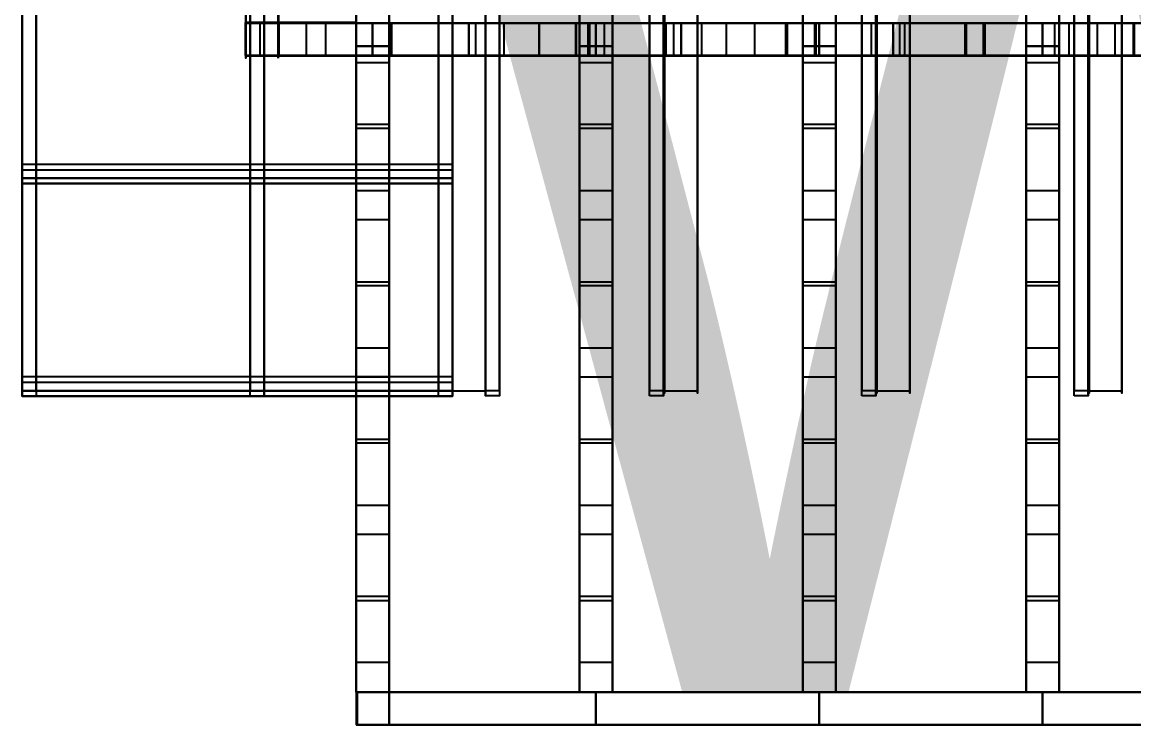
# Model space of a CAD drawing. Header units: inches. Extents: x -11 to 659, y 11 to 544.
# Drawn here: x -11.3 to 108.1, y 11.5 to 86.9 of the extents above; entities that cross this region are included whole.
import ezdxf

# ---------------------------------------------------------------- set-up
doc = ezdxf.new("R2010")
doc.units = ezdxf.units.IN
doc.header["$MEASUREMENT"] = 0
for name, color, linetype in [('FT2', 8, 'CONTINUOUS'), ('n1', 9, 'CONTINUOUS'), ('R2', 4, 'CONTINUOUS'), ('RT2', 7, 'CONTINUOUS'), ('W1', 5, 'CONTINUOUS'), ('W2', 5, 'CONTINUOUS'), ('W3', 5, 'CONTINUOUS')]:
    doc.layers.add(name, color=color, linetype=linetype)

msp = doc.modelspace()

# ---------------------------------------------------------------- linework, layer by layer
at = {"layer": 'FT2'}
for points in [[(28.08, 14.97, 136), (28.08, 418.72, 136), (24.54, 418.72, 136), (24.54, 14.97, 136)], [(24.54, 14.97, 136), (24.54, 418.72, 136), (24.54, 418.72, 134.54), (24.54, 14.97, 134.54)], [(24.54, 14.97, 120), (24.54, 418.72, 120), (28.08, 418.72, 120), (28.08, 14.97, 120)], [(24.54, 14.97, 120), (24.54, 14.97, 121.46), (24.54, 418.72, 121.46), (24.54, 418.72, 120)], [(28.08, 14.97, 136), (28.08, 14.97, 134.54), (28.08, 418.72, 134.54), (28.08, 418.72, 136)], [(28.08, 14.97, 120), (28.08, 418.72, 120), (28.08, 418.72, 121.46), (28.08, 14.97, 121.46)], [(52.08, 14.97, 136), (52.08, 418.72, 136), (48.54, 418.72, 136), (48.54, 14.97, 136)], [(48.54, 14.97, 136), (48.54, 418.72, 136), (48.54, 418.72, 134.54), (48.54, 14.97, 134.54)], [(48.54, 14.97, 120), (48.54, 418.72, 120), (52.08, 418.72, 120), (52.08, 14.97, 120)], [(48.54, 14.97, 120), (48.54, 14.97, 121.46), (48.54, 418.72, 121.46), (48.54, 418.72, 120)], [(52.08, 14.97, 136), (52.08, 14.97, 134.54), (52.08, 418.72, 134.54), (52.08, 418.72, 136)], [(52.08, 14.97, 120), (52.08, 418.72, 120), (52.08, 418.72, 121.46), (52.08, 14.97, 121.46)], [(76.08, 14.97, 136), (76.08, 418.72, 136), (72.54, 418.72, 136), (72.54, 14.97, 136)], [(72.54, 14.97, 136), (72.54, 418.72, 136), (72.54, 418.72, 134.54), (72.54, 14.97, 134.54)], [(72.54, 14.97, 120), (72.54, 418.72, 120), (76.08, 418.72, 120), (76.08, 14.97, 120)], [(72.54, 14.97, 120), (72.54, 14.97, 121.46), (72.54, 418.72, 121.46), (72.54, 418.72, 120)], [(76.08, 14.97, 136), (76.08, 14.97, 134.54), (76.08, 418.72, 134.54), (76.08, 418.72, 136)], [(76.08, 14.97, 120), (76.08, 418.72, 120), (76.08, 418.72, 121.46), (76.08, 14.97, 121.46)], [(100.08, 14.97, 136), (100.08, 418.72, 136), (96.54, 418.72, 136), (96.54, 14.97, 136)], [(96.54, 14.97, 136), (96.54, 418.72, 136), (96.54, 418.72, 134.54), (96.54, 14.97, 134.54)], [(96.54, 14.97, 120), (96.54, 418.72, 120), (100.08, 418.72, 120), (100.08, 14.97, 120)], [(96.54, 14.97, 120), (96.54, 14.97, 121.46), (96.54, 418.72, 121.46), (96.54, 418.72, 120)], [(100.08, 14.97, 136), (100.08, 14.97, 134.54), (100.08, 418.72, 134.54), (100.08, 418.72, 136)], [(100.08, 14.97, 120), (100.08, 418.72, 120), (100.08, 418.72, 121.46), (100.08, 14.97, 121.46)], [(24.54, 87.55, 136), (24.54, 95.76, 120.69), (24.54, 94.48, 120), (24.54, 86.27, 135.31)], [(28.08, 87.55, 136), (28.08, 86.27, 135.31), (28.08, 94.48, 120), (28.08, 95.76, 120.69)], [(48.54, 87.55, 136), (48.54, 95.76, 120.69), (48.54, 94.48, 120), (48.54, 86.27, 135.31)], [(52.08, 87.55, 136), (52.08, 86.27, 135.31), (52.08, 94.48, 120), (52.08, 95.76, 120.69)], [(72.54, 87.55, 136), (72.54, 95.76, 120.69), (72.54, 94.48, 120), (72.54, 86.27, 135.31)], [(76.08, 87.55, 136), (76.08, 86.27, 135.31), (76.08, 94.48, 120), (76.08, 95.76, 120.69)], [(96.54, 87.55, 136), (96.54, 95.76, 120.69), (96.54, 94.48, 120), (96.54, 86.27, 135.31)], [(100.08, 87.55, 136), (100.08, 86.27, 135.31), (100.08, 94.48, 120), (100.08, 95.76, 120.69)], [(24.54, 86.92, 136), (12.66, 86.92, 136), (12.66, 83.38, 136), (24.54, 83.38, 136)], [(24.54, 86.92, 136), (24.54, 86.92, 134.54), (12.66, 86.92, 134.54), (12.66, 86.92, 136)], [(24.54, 83.38, 120), (12.66, 83.38, 120), (12.66, 86.92, 120), (24.54, 86.92, 120)], [(24.54, 86.92, 120), (12.66, 86.92, 120), (12.66, 86.92, 121.46), (24.54, 86.92, 121.46)], [(12.66, 83.38, 120.04), (12.66, 83.38, 135.96), (12.66, 86.92, 135.96), (12.66, 86.92, 120.04)], [(12.66, 86.92, 120.04), (12.66, 86.92, 135.96), (14.12, 86.92, 135.96), (14.12, 86.92, 120.04)], [(21.3, 86.92, 136), (14.18, 86.92, 120.61), (14.18, 83.38, 120.61), (21.3, 83.38, 136)], [(21.3, 86.92, 136), (22.62, 86.92, 135.39), (15.5, 86.92, 120), (14.18, 86.92, 120.61)], [(24.54, 86.92, 120.04), (23.08, 86.92, 120.04), (23.08, 86.92, 135.96), (24.54, 86.92, 135.96)], [(24.54, 86.92, 120.04), (24.54, 86.92, 135.96), (24.54, 83.38, 135.96), (24.54, 83.38, 120.04)], [(24.54, 84.36, 135.96), (24.54, 85.82, 135.96), (24.54, 85.82, 120.04), (24.54, 84.36, 120.04)], [(28.08, 84.36, 135.96), (28.08, 84.36, 120.04), (28.08, 85.82, 120.04), (28.08, 85.82, 135.96)], [(48.54, 84.36, 135.96), (48.54, 85.82, 135.96), (48.54, 85.82, 120.04), (48.54, 84.36, 120.04)], [(52.08, 84.36, 135.96), (52.08, 84.36, 120.04), (52.08, 85.82, 120.04), (52.08, 85.82, 135.96)], [(72.54, 84.36, 135.96), (72.54, 85.82, 135.96), (72.54, 85.82, 120.04), (72.54, 84.36, 120.04)], [(76.08, 84.36, 135.96), (76.08, 84.36, 120.04), (76.08, 85.82, 120.04), (76.08, 85.82, 135.96)], [(96.54, 84.36, 135.96), (96.54, 85.82, 135.96), (96.54, 85.82, 120.04), (96.54, 84.36, 120.04)], [(100.08, 84.36, 135.96), (100.08, 84.36, 120.04), (100.08, 85.82, 120.04), (100.08, 85.82, 135.96)], [(24.54, 84.36, 135.96), (24.54, 84.36, 120.04), (28.08, 84.36, 120.04), (28.08, 84.36, 135.96)], [(24.54, 76, 120.57), (24.54, 82.58, 136), (24.54, 83.92, 135.43), (24.54, 77.34, 120)], [(28.08, 76, 120.57), (28.08, 77.34, 120), (28.08, 83.92, 135.43), (28.08, 82.58, 136)], [(48.54, 84.36, 135.96), (48.54, 84.36, 120.04), (52.08, 84.36, 120.04), (52.08, 84.36, 135.96)], [(48.54, 76, 120.57), (48.54, 82.58, 136), (48.54, 83.92, 135.43), (48.54, 77.34, 120)], [(52.08, 76, 120.57), (52.08, 77.34, 120), (52.08, 83.92, 135.43), (52.08, 82.58, 136)], [(72.54, 84.36, 135.96), (72.54, 84.36, 120.04), (76.08, 84.36, 120.04), (76.08, 84.36, 135.96)], [(72.54, 76, 120.57), (72.54, 82.58, 136), (72.54, 83.92, 135.43), (72.54, 77.34, 120)], [(76.08, 76, 120.57), (76.08, 77.34, 120), (76.08, 83.92, 135.43), (76.08, 82.58, 136)], [(96.54, 84.36, 135.96), (96.54, 84.36, 120.04), (100.08, 84.36, 120.04), (100.08, 84.36, 135.96)], [(96.54, 76, 120.57), (96.54, 82.58, 136), (96.54, 83.92, 135.43), (96.54, 77.34, 120)], [(100.08, 76, 120.57), (100.08, 77.34, 120), (100.08, 83.92, 135.43), (100.08, 82.58, 136)], [(24.54, 83.38, 136), (12.66, 83.38, 136), (12.66, 83.38, 134.54), (24.54, 83.38, 134.54)], [(24.54, 83.38, 120), (24.54, 83.38, 121.46), (12.66, 83.38, 121.46), (12.66, 83.38, 120)], [(12.66, 83.38, 120.04), (14.12, 83.38, 120.04), (14.12, 83.38, 135.96), (12.66, 83.38, 135.96)], [(21.3, 83.38, 136), (14.18, 83.38, 120.61), (15.5, 83.38, 120), (22.62, 83.38, 135.39)], [(24.54, 83.38, 120.04), (24.54, 83.38, 135.96), (23.08, 83.38, 135.96), (23.08, 83.38, 120.04)], [(28.08, 76, 120.57), (28.08, 82.58, 136), (24.54, 82.58, 136), (24.54, 76, 120.57)], [(52.08, 76, 120.57), (52.08, 82.58, 136), (48.54, 82.58, 136), (48.54, 76, 120.57)], [(76.08, 76, 120.57), (76.08, 82.58, 136), (72.54, 82.58, 136), (72.54, 76, 120.57)], [(100.08, 76, 120.57), (100.08, 82.58, 136), (96.54, 82.58, 136), (96.54, 76, 120.57)], [(28.08, 68.87, 136), (28.08, 75.51, 120.58), (24.54, 75.51, 120.58), (24.54, 68.87, 136)], [(24.54, 68.87, 136), (24.54, 75.51, 120.58), (24.54, 74.17, 120), (24.54, 67.54, 135.42)], [(28.08, 68.87, 136), (28.08, 67.54, 135.42), (28.08, 74.17, 120), (28.08, 75.51, 120.58)], [(52.08, 68.87, 136), (52.08, 75.51, 120.58), (48.54, 75.51, 120.58), (48.54, 68.87, 136)], [(48.54, 68.87, 136), (48.54, 75.51, 120.58), (48.54, 74.17, 120), (48.54, 67.54, 135.42)], [(52.08, 68.87, 136), (52.08, 67.54, 135.42), (52.08, 74.17, 120), (52.08, 75.51, 120.58)], [(76.08, 68.87, 136), (76.08, 75.51, 120.58), (72.54, 75.51, 120.58), (72.54, 68.87, 136)], [(72.54, 68.87, 136), (72.54, 75.51, 120.58), (72.54, 74.17, 120), (72.54, 67.54, 135.42)], [(76.08, 68.87, 136), (76.08, 67.54, 135.42), (76.08, 74.17, 120), (76.08, 75.51, 120.58)], [(100.08, 68.87, 136), (100.08, 75.51, 120.58), (96.54, 75.51, 120.58), (96.54, 68.87, 136)], [(96.54, 68.87, 136), (96.54, 75.51, 120.58), (96.54, 74.17, 120), (96.54, 67.54, 135.42)], [(100.08, 68.87, 136), (100.08, 67.54, 135.42), (100.08, 74.17, 120), (100.08, 75.51, 120.58)], [(24.54, 59.06, 120.58), (24.54, 65.73, 136), (24.54, 67.07, 135.42), (24.54, 60.4, 120)], [(28.08, 59.06, 120.58), (28.08, 60.4, 120), (28.08, 67.07, 135.42), (28.08, 65.73, 136)], [(48.54, 59.06, 120.58), (48.54, 65.73, 136), (48.54, 67.07, 135.42), (48.54, 60.4, 120)], [(52.08, 59.06, 120.58), (52.08, 60.4, 120), (52.08, 67.07, 135.42), (52.08, 65.73, 136)], [(72.54, 59.06, 120.58), (72.54, 65.73, 136), (72.54, 67.07, 135.42), (72.54, 60.4, 120)], [(76.08, 59.06, 120.58), (76.08, 60.4, 120), (76.08, 67.07, 135.42), (76.08, 65.73, 136)], [(96.54, 59.06, 120.58), (96.54, 65.73, 136), (96.54, 67.07, 135.42), (96.54, 60.4, 120)], [(100.08, 59.06, 120.58), (100.08, 60.4, 120), (100.08, 67.07, 135.42), (100.08, 65.73, 136)], [(28.08, 59.06, 120.58), (28.08, 65.73, 136), (24.54, 65.73, 136), (24.54, 59.06, 120.58)], [(52.08, 59.06, 120.58), (52.08, 65.73, 136), (48.54, 65.73, 136), (48.54, 59.06, 120.58)], [(76.08, 59.06, 120.58), (76.08, 65.73, 136), (72.54, 65.73, 136), (72.54, 59.06, 120.58)], [(100.08, 59.06, 120.58), (100.08, 65.73, 136), (96.54, 65.73, 136), (96.54, 59.06, 120.58)], [(28.08, 51.97, 136), (28.08, 58.63, 120.58), (24.54, 58.63, 120.58), (24.54, 51.97, 136)], [(24.54, 51.97, 136), (24.54, 58.63, 120.58), (24.54, 57.29, 120), (24.54, 50.63, 135.42)], [(28.08, 51.97, 136), (28.08, 50.63, 135.42), (28.08, 57.29, 120), (28.08, 58.63, 120.58)], [(52.08, 51.97, 136), (52.08, 58.63, 120.58), (48.54, 58.63, 120.58), (48.54, 51.97, 136)], [(48.54, 51.97, 136), (48.54, 58.63, 120.58), (48.54, 57.29, 120), (48.54, 50.63, 135.42)], [(52.08, 51.97, 136), (52.08, 50.63, 135.42), (52.08, 57.29, 120), (52.08, 58.63, 120.58)], [(76.08, 51.97, 136), (76.08, 58.63, 120.58), (72.54, 58.63, 120.58), (72.54, 51.97, 136)], [(72.54, 51.97, 136), (72.54, 58.63, 120.58), (72.54, 57.29, 120), (72.54, 50.63, 135.42)], [(76.08, 51.97, 136), (76.08, 50.63, 135.42), (76.08, 57.29, 120), (76.08, 58.63, 120.58)], [(100.08, 51.97, 136), (100.08, 58.63, 120.58), (96.54, 58.63, 120.58), (96.54, 51.97, 136)], [(96.54, 51.97, 136), (96.54, 58.63, 120.58), (96.54, 57.29, 120), (96.54, 50.63, 135.42)], [(100.08, 51.97, 136), (100.08, 50.63, 135.42), (100.08, 57.29, 120), (100.08, 58.63, 120.58)], [(24.54, 42.16, 120.58), (24.54, 48.82, 136), (24.54, 50.16, 135.42), (24.54, 43.49, 120)], [(28.08, 42.16, 120.58), (28.08, 43.49, 120), (28.08, 50.16, 135.42), (28.08, 48.82, 136)], [(48.54, 42.16, 120.58), (48.54, 48.82, 136), (48.54, 50.16, 135.42), (48.54, 43.49, 120)], [(52.08, 42.16, 120.58), (52.08, 43.49, 120), (52.08, 50.16, 135.42), (52.08, 48.82, 136)], [(72.54, 42.16, 120.58), (72.54, 48.82, 136), (72.54, 50.16, 135.42), (72.54, 43.49, 120)], [(76.08, 42.16, 120.58), (76.08, 43.49, 120), (76.08, 50.16, 135.42), (76.08, 48.82, 136)], [(96.54, 42.16, 120.58), (96.54, 48.82, 136), (96.54, 50.16, 135.42), (96.54, 43.49, 120)], [(100.08, 42.16, 120.58), (100.08, 43.49, 120), (100.08, 50.16, 135.42), (100.08, 48.82, 136)], [(28.08, 42.16, 120.58), (28.08, 48.82, 136), (24.54, 48.82, 136), (24.54, 42.16, 120.58)], [(52.08, 42.16, 120.58), (52.08, 48.82, 136), (48.54, 48.82, 136), (48.54, 42.16, 120.58)], [(76.08, 42.16, 120.58), (76.08, 48.82, 136), (72.54, 48.82, 136), (72.54, 42.16, 120.58)], [(100.08, 42.16, 120.58), (100.08, 48.82, 136), (96.54, 48.82, 136), (96.54, 42.16, 120.58)], [(28.08, 35.06, 136), (28.08, 41.72, 120.58), (24.54, 41.72, 120.58), (24.54, 35.06, 136)], [(24.54, 35.06, 136), (24.54, 41.72, 120.58), (24.54, 40.39, 120), (24.54, 33.72, 135.42)], [(28.08, 35.06, 136), (28.08, 33.72, 135.42), (28.08, 40.39, 120), (28.08, 41.72, 120.58)], [(52.08, 35.06, 136), (52.08, 41.72, 120.58), (48.54, 41.72, 120.58), (48.54, 35.06, 136)], [(48.54, 35.06, 136), (48.54, 41.72, 120.58), (48.54, 40.39, 120), (48.54, 33.72, 135.42)], [(52.08, 35.06, 136), (52.08, 33.72, 135.42), (52.08, 40.39, 120), (52.08, 41.72, 120.58)], [(76.08, 35.06, 136), (76.08, 41.72, 120.58), (72.54, 41.72, 120.58), (72.54, 35.06, 136)], [(72.54, 35.06, 136), (72.54, 41.72, 120.58), (72.54, 40.39, 120), (72.54, 33.72, 135.42)], [(76.08, 35.06, 136), (76.08, 33.72, 135.42), (76.08, 40.39, 120), (76.08, 41.72, 120.58)], [(100.08, 35.06, 136), (100.08, 41.72, 120.58), (96.54, 41.72, 120.58), (96.54, 35.06, 136)], [(96.54, 35.06, 136), (96.54, 41.72, 120.58), (96.54, 40.39, 120), (96.54, 33.72, 135.42)], [(100.08, 35.06, 136), (100.08, 33.72, 135.42), (100.08, 40.39, 120), (100.08, 41.72, 120.58)], [(24.54, 25.28, 120.58), (24.54, 31.92, 136), (24.54, 33.25, 135.42), (24.54, 26.62, 120)], [(28.08, 25.28, 120.58), (28.08, 26.62, 120), (28.08, 33.25, 135.42), (28.08, 31.92, 136)], [(48.54, 25.28, 120.58), (48.54, 31.92, 136), (48.54, 33.25, 135.42), (48.54, 26.62, 120)], [(52.08, 25.28, 120.58), (52.08, 26.62, 120), (52.08, 33.25, 135.42), (52.08, 31.92, 136)], [(72.54, 25.28, 120.58), (72.54, 31.92, 136), (72.54, 33.25, 135.42), (72.54, 26.62, 120)], [(76.08, 25.28, 120.58), (76.08, 26.62, 120), (76.08, 33.25, 135.42), (76.08, 31.92, 136)], [(96.54, 25.28, 120.58), (96.54, 31.92, 136), (96.54, 33.25, 135.42), (96.54, 26.62, 120)], [(100.08, 25.28, 120.58), (100.08, 26.62, 120), (100.08, 33.25, 135.42), (100.08, 31.92, 136)], [(28.08, 25.28, 120.58), (28.08, 31.92, 136), (24.54, 31.92, 136), (24.54, 25.28, 120.58)], [(52.08, 25.28, 120.58), (52.08, 31.92, 136), (48.54, 31.92, 136), (48.54, 25.28, 120.58)], [(76.08, 25.28, 120.58), (76.08, 31.92, 136), (72.54, 31.92, 136), (72.54, 25.28, 120.58)], [(100.08, 25.28, 120.58), (100.08, 31.92, 136), (96.54, 31.92, 136), (96.54, 25.28, 120.58)], [(28.08, 18.21, 136), (28.08, 24.79, 120.57), (24.54, 24.79, 120.57), (24.54, 18.21, 136)], [(24.54, 18.21, 136), (24.54, 24.79, 120.57), (24.54, 23.45, 120), (24.54, 16.87, 135.43)], [(28.08, 18.21, 136), (28.08, 16.87, 135.43), (28.08, 23.45, 120), (28.08, 24.79, 120.57)], [(52.08, 18.21, 136), (52.08, 24.79, 120.57), (48.54, 24.79, 120.57), (48.54, 18.21, 136)], [(48.54, 18.21, 136), (48.54, 24.79, 120.57), (48.54, 23.45, 120), (48.54, 16.87, 135.43)], [(52.08, 18.21, 136), (52.08, 16.87, 135.43), (52.08, 23.45, 120), (52.08, 24.79, 120.57)], [(76.08, 18.21, 136), (76.08, 24.79, 120.57), (72.54, 24.79, 120.57), (72.54, 18.21, 136)], [(72.54, 18.21, 136), (72.54, 24.79, 120.57), (72.54, 23.45, 120), (72.54, 16.87, 135.43)], [(76.08, 18.21, 136), (76.08, 16.87, 135.43), (76.08, 23.45, 120), (76.08, 24.79, 120.57)], [(100.08, 18.21, 136), (100.08, 24.79, 120.57), (96.54, 24.79, 120.57), (96.54, 18.21, 136)], [(96.54, 18.21, 136), (96.54, 24.79, 120.57), (96.54, 23.45, 120), (96.54, 16.87, 135.43)], [(100.08, 18.21, 136), (100.08, 16.87, 135.43), (100.08, 23.45, 120), (100.08, 24.79, 120.57)], [(24.54, 14.97, 120.04), (24.54, 14.97, 135.96), (24.54, 16.42, 135.96), (24.54, 16.42, 120.04)], [(28.08, 14.97, 120.04), (28.08, 16.42, 120.04), (28.08, 16.42, 135.96), (28.08, 14.97, 135.96)], [(48.54, 14.97, 120.04), (48.54, 14.97, 135.96), (48.54, 16.42, 135.96), (48.54, 16.42, 120.04)], [(52.08, 14.97, 120.04), (52.08, 16.42, 120.04), (52.08, 16.42, 135.96), (52.08, 14.97, 135.96)], [(72.54, 14.97, 120.04), (72.54, 14.97, 135.96), (72.54, 16.42, 135.96), (72.54, 16.42, 120.04)], [(76.08, 14.97, 120.04), (76.08, 16.42, 120.04), (76.08, 16.42, 135.96), (76.08, 14.97, 135.96)], [(96.54, 14.97, 120.04), (96.54, 14.97, 135.96), (96.54, 16.42, 135.96), (96.54, 16.42, 120.04)], [(100.08, 14.97, 120.04), (100.08, 16.42, 120.04), (100.08, 16.42, 135.96), (100.08, 14.97, 135.96)], [(28.08, 14.97, 120.04), (28.08, 14.97, 135.96), (24.54, 14.97, 135.96), (24.54, 14.97, 120.04)], [(52.08, 14.97, 120.04), (52.08, 14.97, 135.96), (48.54, 14.97, 135.96), (48.54, 14.97, 120.04)], [(76.08, 14.97, 120.04), (76.08, 14.97, 135.96), (72.54, 14.97, 135.96), (72.54, 14.97, 120.04)], [(100.08, 14.97, 120.04), (100.08, 14.97, 135.96), (96.54, 14.97, 135.96), (96.54, 14.97, 120.04)]]:
    msp.add_3dface(points, dxfattribs=at)
at = {"layer": 'n1'}
for points in [[(24.58, 14.97), (24.58, 14.97, 120), (28.08, 14.97, 120), (28.08, 14.97)], [(24.64, 14.97), (28.08, 14.97), (28.08, 11.47), (24.64, 11.47)], [(24.64, 14.97, 3.5), (28.08, 14.97, 3.5), (28.08, 14.97), (24.64, 14.97)], [(28.08, 14.97, 120), (24.64, 14.97, 120), (24.64, 11.47, 120), (28.08, 11.47, 120)], [(28.08, 14.97, 116.5), (24.64, 14.97, 116.5), (24.64, 14.97, 120), (28.08, 14.97, 120)], [(24.64, 14.97, 120), (24.64, 14.97), (24.64, 11.47), (24.64, 11.47, 120)], [(28.14, 14.97, 120), (28.14, 14.97), (24.64, 14.97), (24.64, 14.97, 120)], [(24.64, 14.97, 120), (277.26, 14.97, 120), (277.26, 11.47, 120), (24.64, 11.47, 120)], [(24.64, 14.97, 132), (277.26, 14.97, 132), (277.26, 14.97, 120), (24.64, 14.97, 120)], [(277.26, 14.97, 132), (24.64, 14.97, 132), (24.64, 11.47, 132), (277.26, 11.47, 132)], [(277.26, 14.97, 120), (24.64, 14.97, 120), (24.64, 14.97, 132), (277.26, 14.97, 132)], [(24.64, 14.97, 132), (24.64, 14.97, 120), (24.64, 11.47, 120), (24.64, 11.47, 132)], [(36.64, 14.97, 132), (36.64, 14.97, 120), (24.64, 14.97, 120), (24.64, 14.97, 132)], [(28.08, 14.97), (28.08, 14.97, 120), (28.08, 11.47, 120), (28.08, 11.47)], [(24.58, 11.47, 120), (24.58, 11.47), (28.08, 11.47), (28.08, 11.47, 120)], [(28.08, 11.47, 3.5), (24.64, 11.47, 3.5), (24.64, 11.47), (28.08, 11.47)], [(24.64, 11.47, 116.5), (28.08, 11.47, 116.5), (28.08, 11.47, 120), (24.64, 11.47, 120)], [(28.14, 11.47), (28.14, 11.47, 120), (24.64, 11.47, 120), (24.64, 11.47)], [(277.26, 11.47, 132), (24.64, 11.47, 132), (24.64, 11.47, 120), (277.26, 11.47, 120)], [(24.64, 11.47, 120), (277.26, 11.47, 120), (277.26, 11.47, 132), (24.64, 11.47, 132)], [(36.64, 11.47, 120), (36.64, 11.47, 132), (24.64, 11.47, 132), (24.64, 11.47, 120)]]:
    msp.add_3dface(points, dxfattribs=at)
at = {"layer": 'R2'}
for points in [[(-11.34, 457.78, 256.5), (-11.34, 46.78, 324.98), (-11.34, 47.36, 328.5), (-11.34, 458.36, 260.01)], [(-9.84, 47.36, 328.5), (-9.84, 458.36, 260.01), (-11.34, 458.36, 260.01), (-11.34, 47.36, 328.5)], [(-9.84, 457.78, 256.5), (-9.84, 46.78, 324.98), (-11.34, 46.78, 324.98), (-11.34, 457.78, 256.5)], [(33.39, 458.36, 260.01), (33.39, 47.36, 328.5), (34.89, 47.36, 328.5), (34.89, 458.36, 260.01)], [(33.39, 46.78, 324.98), (33.39, 457.78, 256.5), (34.89, 457.78, 256.5), (34.89, 46.78, 324.98)], [(34.89, 46.78, 324.98), (34.89, 457.78, 256.5), (34.89, 458.36, 260.01), (34.89, 47.36, 328.5)], [(38.43, 119.34, 312.96), (38.43, 46.79, 325.05), (38.43, 47.37, 328.56), (38.43, 119.92, 316.47)], [(39.93, 47.37, 328.56), (39.93, 119.92, 316.47), (38.43, 119.92, 316.47), (38.43, 47.37, 328.56)], [(56.08, 119.92, 316.47), (56.08, 47.37, 328.56), (57.58, 47.37, 328.56), (57.58, 119.92, 316.47)], [(57.58, 46.79, 325.05), (57.58, 119.34, 312.96), (57.58, 119.92, 316.47), (57.58, 47.37, 328.56)], [(78.89, 119.92, 316.47), (78.89, 47.37, 328.56), (80.39, 47.37, 328.56), (80.39, 119.92, 316.47)], [(80.39, 46.79, 325.05), (80.39, 119.34, 312.96), (80.39, 119.92, 316.47), (80.39, 47.37, 328.56)], [(101.7, 119.92, 316.47), (101.7, 47.37, 328.56), (103.2, 47.37, 328.56), (103.2, 119.92, 316.47)], [(103.2, 46.79, 325.05), (103.2, 119.34, 312.96), (103.2, 119.92, 316.47), (103.2, 47.37, 328.56)], [(39.93, 119.34, 312.96), (39.93, 46.79, 325.05), (38.43, 46.79, 325.05), (38.43, 119.34, 312.96)], [(56.08, 46.79, 325.05), (56.08, 119.34, 312.96), (57.58, 119.34, 312.96), (57.58, 46.79, 325.05)], [(78.89, 46.79, 325.05), (78.89, 119.34, 312.96), (80.39, 119.34, 312.96), (80.39, 46.79, 325.05)], [(101.7, 46.79, 325.05), (101.7, 119.34, 312.96), (103.2, 119.34, 312.96), (103.2, 46.79, 325.05)], [(13.16, 93.03, 320.89), (13.16, 70.2, 324.69), (14.66, 70.2, 324.69), (14.66, 93.03, 320.89)], [(13.16, 69.61, 321.18), (13.16, 92.44, 317.37), (14.66, 92.44, 317.37), (14.66, 69.61, 321.18)], [(14.66, 69.61, 321.18), (14.66, 92.44, 317.37), (14.66, 93.03, 320.89), (14.66, 70.2, 324.69)], [(34.89, 71.67, 324.45), (-11.34, 71.67, 324.45), (-11.34, 70.2, 324.69), (34.89, 70.2, 324.69)], [(-11.34, 71.09, 320.93), (34.89, 71.09, 320.93), (34.89, 69.61, 321.18), (-11.34, 69.61, 321.18)], [(-11.34, 69.61, 321.18), (34.89, 69.61, 321.18), (34.89, 70.2, 324.69), (-11.34, 70.2, 324.69)], [(13.16, 70.2, 324.69), (13.16, 47.36, 328.5), (14.66, 47.36, 328.5), (14.66, 70.2, 324.69)], [(13.16, 46.78, 324.98), (13.16, 69.61, 321.18), (14.66, 69.61, 321.18), (14.66, 46.78, 324.98)], [(14.66, 46.78, 324.98), (14.66, 69.61, 321.18), (14.66, 70.2, 324.69), (14.66, 47.36, 328.5)], [(34.89, 48.84, 328.25), (-11.34, 48.84, 328.25), (-11.34, 47.36, 328.5), (34.89, 47.36, 328.5)], [(-11.34, 48.26, 324.74), (34.89, 48.26, 324.74), (34.89, 46.78, 324.98), (-11.34, 46.78, 324.98)], [(-11.34, 46.78, 324.98), (34.89, 46.78, 324.98), (34.89, 47.36, 328.5), (-11.34, 47.36, 328.5)]]:
    msp.add_3dface(points, dxfattribs=at)
at = {"layer": 'RT2'}
for points in [[(34.89, 458.34, 260), (34.89, 47.34, 328.48), (38.43, 47.34, 328.48), (38.43, 458.34, 260)], [(34.89, 458.34, 260), (34.89, 458.1, 258.56), (34.89, 47.1, 327.05), (34.89, 47.34, 328.48)], [(38.43, 458.34, 260), (38.43, 47.34, 328.48), (38.43, 47.1, 327.05), (38.43, 458.1, 258.56)], [(57.69, 458.34, 260), (57.69, 47.34, 328.48), (61.23, 47.34, 328.48), (61.23, 458.34, 260)], [(57.69, 458.34, 260), (57.69, 458.1, 258.56), (57.69, 47.1, 327.05), (57.69, 47.34, 328.48)], [(61.23, 458.34, 260), (61.23, 47.34, 328.48), (61.23, 47.1, 327.05), (61.23, 458.1, 258.56)], [(80.49, 458.34, 260), (80.49, 47.34, 328.48), (84.03, 47.34, 328.48), (84.03, 458.34, 260)], [(80.49, 458.34, 260), (80.49, 458.1, 258.56), (80.49, 47.1, 327.05), (80.49, 47.34, 328.48)], [(84.03, 458.34, 260), (84.03, 47.34, 328.48), (84.03, 47.1, 327.05), (84.03, 458.1, 258.56)], [(103.29, 458.34, 260), (103.29, 47.34, 328.48), (106.83, 47.34, 328.48), (106.83, 458.34, 260)], [(103.29, 458.34, 260), (103.29, 458.1, 258.56), (103.29, 47.1, 327.05), (103.29, 47.34, 328.48)], [(106.83, 458.34, 260), (106.83, 47.34, 328.48), (106.83, 47.1, 327.05), (106.83, 458.1, 258.56)]]:
    msp.add_3dface(points, dxfattribs=at)
at = {"layer": 'W1'}
for points in [[(12.68, 83.34), (12.68, 422.34), (16.18, 422.34), (16.18, 83.34)], [(12.68, 83.34, 1.5), (12.68, 422.34, 1.5), (12.68, 422.34), (12.68, 83.34)], [(12.68, 422.34, 120), (12.68, 83.34, 120), (16.18, 83.34, 120), (16.18, 422.34, 120)], [(12.68, 422.34, 118.5), (12.68, 83.34, 118.5), (12.68, 83.34, 120), (12.68, 422.34, 120)], [(16.18, 422.34, 1.5), (16.18, 83.34, 1.5), (16.18, 83.34), (16.18, 422.34)], [(16.18, 83.34, 118.5), (16.18, 422.34, 118.5), (16.18, 422.34, 120), (16.18, 83.34, 120)], [(12.68, 109.57, 60), (12.68, 86.84, 60), (16.18, 86.84, 60), (16.18, 109.57, 60)], [(12.68, 109.57, 58.5), (12.68, 86.84, 58.5), (12.68, 86.84, 60), (12.68, 109.57, 60)], [(16.18, 86.84, 58.5), (16.18, 109.57, 58.5), (16.18, 109.57, 60), (16.18, 86.84, 60)], [(12.68, 88.34, 120), (12.68, 88.34), (12.68, 86.84), (12.68, 86.84, 120)], [(16.18, 88.34), (16.18, 88.34, 120), (16.18, 86.84, 120), (16.18, 86.84)], [(12.68, 86.84, 120), (12.68, 86.84), (16.18, 86.84), (16.18, 86.84, 120)], [(12.68, 86.84, 60), (12.68, 83.34, 60), (16.18, 83.34, 60), (16.18, 86.84, 60)], [(12.68, 86.84, 58.5), (12.68, 83.34, 58.5), (12.68, 83.34, 60), (12.68, 86.84, 60)], [(16.18, 83.34, 58.5), (16.18, 86.84, 58.5), (16.18, 86.84, 60), (16.18, 83.34, 60)], [(285.05, 83.34), (16.24, 83.34), (16.24, 86.84), (285.05, 86.84)], [(16.24, 86.84, 1.5), (285.05, 86.84, 1.5), (285.05, 86.84), (16.24, 86.84)], [(16.24, 83.34), (16.24, 83.34, 120), (16.24, 86.84, 120), (16.24, 86.84)], [(17.74, 86.84, 120), (17.74, 86.84), (16.24, 86.84), (16.24, 86.84, 120)], [(16.24, 83.34, 120), (285.05, 83.34, 120), (285.05, 86.84, 120), (16.24, 86.84, 120)], [(285.05, 86.84, 118.5), (16.24, 86.84, 118.5), (16.24, 86.84, 120), (285.05, 86.84, 120)], [(16.24, 83.34, 60), (26.31, 83.34, 60), (26.31, 86.84, 60), (16.24, 86.84, 60)], [(26.31, 86.84, 58.5), (16.24, 86.84, 58.5), (16.24, 86.84, 60), (26.31, 86.84, 60)], [(24.81, 86.84), (24.81, 86.84, 120), (26.31, 86.84, 120), (26.31, 86.84)], [(26.31, 83.34, 120), (26.31, 83.34), (26.31, 86.84), (26.31, 86.84, 120)], [(26.31, 83.34, 60), (50.31, 83.34, 60), (50.31, 86.84, 60), (26.31, 86.84, 60)], [(50.31, 86.84, 58.5), (26.31, 86.84, 58.5), (26.31, 86.84, 60), (50.31, 86.84, 60)], [(48.81, 86.84), (48.81, 86.84, 120), (50.31, 86.84, 120), (50.31, 86.84)], [(50.31, 83.34, 120), (50.31, 83.34), (50.31, 86.84), (50.31, 86.84, 120)], [(50.31, 83.34, 60), (74.31, 83.34, 60), (74.31, 86.84, 60), (50.31, 86.84, 60)], [(74.31, 86.84, 58.5), (50.31, 86.84, 58.5), (50.31, 86.84, 60), (74.31, 86.84, 60)], [(72.81, 86.84), (72.81, 86.84, 120), (74.31, 86.84, 120), (74.31, 86.84)], [(74.31, 83.34, 120), (74.31, 83.34), (74.31, 86.84), (74.31, 86.84, 120)], [(74.31, 83.34, 60), (98.31, 83.34, 60), (98.31, 86.84, 60), (74.31, 86.84, 60)], [(98.31, 86.84, 58.5), (74.31, 86.84, 58.5), (74.31, 86.84, 60), (98.31, 86.84, 60)], [(96.81, 86.84), (96.81, 86.84, 120), (98.31, 86.84, 120), (98.31, 86.84)], [(98.31, 83.34, 120), (98.31, 83.34), (98.31, 86.84), (98.31, 86.84, 120)], [(98.31, 83.34, 60), (110.64, 83.34, 60), (110.64, 86.84, 60), (98.31, 86.84, 60)], [(110.64, 86.84, 58.5), (98.31, 86.84, 58.5), (98.31, 86.84, 60), (110.64, 86.84, 60)], [(12.68, 84.84, 120), (12.68, 84.84), (12.68, 83.34), (12.68, 83.34, 120)], [(16.18, 84.84), (16.18, 84.84, 120), (16.18, 83.34, 120), (16.18, 83.34)], [(12.68, 83.34, 120), (12.68, 83.34), (16.18, 83.34), (16.18, 83.34, 120)], [(285.05, 83.34, 1.5), (16.24, 83.34, 1.5), (16.24, 83.34), (285.05, 83.34)], [(17.74, 83.34), (17.74, 83.34, 120), (16.24, 83.34, 120), (16.24, 83.34)], [(16.24, 83.34, 118.5), (285.05, 83.34, 118.5), (285.05, 83.34, 120), (16.24, 83.34, 120)], [(16.24, 83.34, 58.5), (26.31, 83.34, 58.5), (26.31, 83.34, 60), (16.24, 83.34, 60)], [(24.81, 83.34, 120), (24.81, 83.34), (26.31, 83.34), (26.31, 83.34, 120)], [(26.31, 83.34, 58.5), (50.31, 83.34, 58.5), (50.31, 83.34, 60), (26.31, 83.34, 60)], [(48.81, 83.34, 120), (48.81, 83.34), (50.31, 83.34), (50.31, 83.34, 120)], [(50.31, 83.34, 58.5), (74.31, 83.34, 58.5), (74.31, 83.34, 60), (50.31, 83.34, 60)], [(72.81, 83.34, 120), (72.81, 83.34), (74.31, 83.34), (74.31, 83.34, 120)], [(74.31, 83.34, 58.5), (98.31, 83.34, 58.5), (98.31, 83.34, 60), (74.31, 83.34, 60)], [(96.81, 83.34, 120), (96.81, 83.34), (98.31, 83.34), (98.31, 83.34, 120)], [(98.31, 83.34, 58.5), (110.64, 83.34, 58.5), (110.64, 83.34, 60), (98.31, 83.34, 60)], [(24.58, 14.97, 132), (277.33, 14.97, 132), (277.33, 11.47, 132), (24.58, 11.47, 132)], [(24.58, 14.97, 133.5), (277.33, 14.97, 133.5), (277.33, 14.97, 132), (24.58, 14.97, 132)], [(277.33, 14.97, 136), (24.58, 14.97, 136), (24.58, 11.47, 136), (277.33, 11.47, 136)], [(277.33, 14.97, 134.5), (24.58, 14.97, 134.5), (24.58, 14.97, 136), (277.33, 14.97, 136)], [(24.58, 14.97, 136), (24.58, 14.97, 132), (24.58, 11.47, 132), (24.58, 11.47, 136)], [(26.08, 14.97, 136), (26.08, 14.97, 132), (24.58, 14.97, 132), (24.58, 14.97, 136)], [(50.31, 14.97, 136), (50.31, 14.97, 132), (50.31, 11.47, 132), (50.31, 11.47, 136)], [(51.81, 14.97, 136), (51.81, 14.97, 132), (50.31, 14.97, 132), (50.31, 14.97, 136)], [(74.31, 14.97, 136), (74.31, 14.97, 132), (74.31, 11.47, 132), (74.31, 11.47, 136)], [(75.81, 14.97, 136), (75.81, 14.97, 132), (74.31, 14.97, 132), (74.31, 14.97, 136)], [(98.31, 14.97, 136), (98.31, 14.97, 132), (98.31, 11.47, 132), (98.31, 11.47, 136)], [(99.81, 14.97, 136), (99.81, 14.97, 132), (98.31, 14.97, 132), (98.31, 14.97, 136)], [(277.33, 11.47, 133.5), (24.58, 11.47, 133.5), (24.58, 11.47, 132), (277.33, 11.47, 132)], [(24.58, 11.47, 134.5), (277.33, 11.47, 134.5), (277.33, 11.47, 136), (24.58, 11.47, 136)], [(26.08, 11.47, 132), (26.08, 11.47, 136), (24.58, 11.47, 136), (24.58, 11.47, 132)], [(51.81, 11.47, 132), (51.81, 11.47, 136), (50.31, 11.47, 136), (50.31, 11.47, 132)], [(75.81, 11.47, 132), (75.81, 11.47, 136), (74.31, 11.47, 136), (74.31, 11.47, 132)], [(99.81, 11.47, 132), (99.81, 11.47, 136), (98.31, 11.47, 136), (98.31, 11.47, 132)]]:
    msp.add_3dface(points, dxfattribs=at)
at = {"layer": 'W2'}
for points in [[(12.67, 83.34, 136.81), (12.67, 422.34, 136.81), (16.17, 422.34, 136.81), (16.17, 83.34, 136.81)], [(12.67, 83.34, 138.31), (12.67, 422.34, 138.31), (12.67, 422.34, 136.81), (12.67, 83.34, 136.81)], [(12.67, 422.34, 262.4), (12.67, 83.34, 318.89), (16.17, 83.34, 318.89), (16.17, 422.34, 262.4)], [(12.67, 422.09, 260.93), (12.67, 83.09, 317.41), (12.67, 83.34, 318.89), (12.67, 422.34, 262.4)], [(16.17, 422.34, 138.31), (16.17, 83.34, 138.31), (16.17, 83.34, 136.81), (16.17, 422.34, 136.81)], [(16.17, 83.09, 317.41), (16.17, 422.09, 260.93), (16.17, 422.34, 262.4), (16.17, 83.34, 318.89)], [(12.67, 100.88, 182.33), (12.67, 86.85, 182.33), (16.17, 86.85, 182.33), (16.17, 100.88, 182.33)], [(12.67, 100.88, 180.83), (12.67, 86.85, 180.83), (12.67, 86.85, 182.33), (12.67, 100.88, 182.33)], [(12.67, 100.88, 227.85), (12.67, 86.85, 227.85), (16.17, 86.85, 227.85), (16.17, 100.88, 227.85)], [(12.67, 100.88, 226.35), (12.67, 86.85, 226.35), (12.67, 86.85, 227.85), (12.67, 100.88, 227.85)], [(12.67, 100.88, 273.37), (12.67, 86.85, 273.37), (16.17, 86.85, 273.37), (16.17, 100.88, 273.37)], [(12.67, 100.88, 271.87), (12.67, 86.85, 271.87), (12.67, 86.85, 273.37), (12.67, 100.88, 273.37)], [(16.17, 86.85, 180.83), (16.17, 100.88, 180.83), (16.17, 100.88, 182.33), (16.17, 86.85, 182.33)], [(16.17, 86.85, 226.35), (16.17, 100.88, 226.35), (16.17, 100.88, 227.85), (16.17, 86.85, 227.85)], [(16.17, 86.85, 271.87), (16.17, 100.88, 271.87), (16.17, 100.88, 273.37), (16.17, 86.85, 273.37)], [(12.67, 88.35, 318.31), (12.67, 88.35, 136.81), (12.67, 86.85, 136.81), (12.67, 86.85, 318.31)], [(16.17, 88.35, 136.81), (16.17, 88.35, 318.31), (16.17, 86.85, 318.31), (16.17, 86.85, 136.81)], [(12.67, 86.85, 318.31), (12.67, 86.85, 136.81), (16.17, 86.85, 136.81), (16.17, 86.85, 318.31)], [(12.67, 86.85, 182.33), (12.67, 83.34, 182.33), (16.17, 83.34, 182.33), (16.17, 86.85, 182.33)], [(12.67, 86.85, 180.83), (12.67, 83.34, 180.83), (12.67, 83.34, 182.33), (12.67, 86.85, 182.33)], [(12.67, 86.85, 227.85), (12.67, 83.34, 227.85), (16.17, 83.34, 227.85), (16.17, 86.85, 227.85)], [(12.67, 86.85, 226.35), (12.67, 83.34, 226.35), (12.67, 83.34, 227.85), (12.67, 86.85, 227.85)], [(12.67, 86.85, 273.37), (12.67, 83.34, 273.37), (16.17, 83.34, 273.37), (16.17, 86.85, 273.37)], [(12.67, 86.85, 271.87), (12.67, 83.34, 271.87), (12.67, 83.34, 273.37), (12.67, 86.85, 273.37)], [(16.17, 83.34, 180.83), (16.17, 86.85, 180.83), (16.17, 86.85, 182.33), (16.17, 83.34, 182.33)], [(16.17, 83.34, 226.35), (16.17, 86.85, 226.35), (16.17, 86.85, 227.85), (16.17, 83.34, 227.85)], [(16.17, 83.34, 271.87), (16.17, 86.85, 271.87), (16.17, 86.85, 273.37), (16.17, 83.34, 273.37)], [(285.1, 83.35, 136.81), (16.23, 83.35, 136.81), (16.23, 86.85, 136.81), (285.1, 86.85, 136.81)], [(16.23, 86.85, 138.31), (285.1, 86.85, 138.31), (285.1, 86.85, 136.81), (16.23, 86.85, 136.81)], [(16.23, 83.35, 136.81), (16.23, 83.35, 220.81), (16.23, 86.85, 220.81), (16.23, 86.85, 136.81)], [(17.73, 86.85, 220.81), (17.73, 86.85, 136.81), (16.23, 86.85, 136.81), (16.23, 86.85, 220.81)], [(16.23, 83.35, 220.81), (48.13, 83.35, 220.81), (48.13, 86.85, 220.81), (16.23, 86.85, 220.81)], [(48.13, 86.85, 219.31), (16.23, 86.85, 219.31), (16.23, 86.85, 220.81), (48.13, 86.85, 220.81)], [(16.23, 83.35, 178.81), (36.66, 83.35, 178.81), (36.66, 86.85, 178.81), (16.23, 86.85, 178.81)], [(36.66, 86.85, 177.31), (16.23, 86.85, 177.31), (16.23, 86.85, 178.81), (36.66, 86.85, 178.81)], [(285.1, 83.35, 232.81), (16.23, 83.35, 232.81), (16.23, 86.85, 232.81), (285.1, 86.85, 232.81)], [(16.23, 86.85, 234.31), (285.1, 86.85, 234.31), (285.1, 86.85, 232.81), (16.23, 86.85, 232.81)], [(16.23, 83.35, 232.81), (16.23, 83.35, 318.31), (16.23, 86.85, 318.31), (16.23, 86.85, 232.81)], [(17.73, 86.85, 318.31), (17.73, 86.85, 232.81), (16.23, 86.85, 232.81), (16.23, 86.85, 318.31)], [(16.23, 83.35, 318.31), (285.1, 83.35, 318.34), (285.1, 86.85, 318.34), (16.23, 86.85, 318.31)], [(285.1, 86.85, 316.84), (16.23, 86.85, 316.81), (16.23, 86.85, 318.31), (285.1, 86.85, 318.34)], [(16.23, 83.35, 275.57), (36.66, 83.35, 275.57), (36.66, 86.85, 275.57), (16.23, 86.85, 275.57)], [(36.66, 86.85, 274.07), (16.23, 86.85, 274.07), (16.23, 86.85, 275.57), (36.66, 86.85, 275.57)], [(35.16, 86.85, 136.81), (35.16, 86.85, 220.81), (36.66, 86.85, 220.81), (36.66, 86.85, 136.81)], [(35.16, 86.85, 232.81), (35.16, 86.85, 318.31), (36.66, 86.85, 318.31), (36.66, 86.85, 232.81)], [(36.66, 83.35, 220.81), (36.66, 83.35, 136.81), (36.66, 86.85, 136.81), (36.66, 86.85, 220.81)], [(36.66, 83.35, 178.81), (44.19, 83.35, 178.81), (44.19, 86.85, 178.81), (36.66, 86.85, 178.81)], [(44.19, 86.85, 177.31), (36.66, 86.85, 177.31), (36.66, 86.85, 178.81), (44.19, 86.85, 178.81)], [(36.66, 83.35, 318.31), (36.66, 83.35, 232.81), (36.66, 86.85, 232.81), (36.66, 86.85, 318.31)], [(36.66, 83.35, 275.57), (44.19, 83.35, 275.57), (44.19, 86.85, 275.57), (36.66, 86.85, 275.57)], [(44.19, 86.85, 274.07), (36.66, 86.85, 274.07), (36.66, 86.85, 275.57), (44.19, 86.85, 275.57)], [(44.19, 83.35, 136.81), (44.19, 83.35, 220.81), (44.19, 86.85, 220.81), (44.19, 86.85, 136.81)], [(45.69, 86.85, 220.81), (45.69, 86.85, 136.81), (44.19, 86.85, 136.81), (44.19, 86.85, 220.81)], [(44.19, 83.35, 178.81), (48.13, 83.35, 178.81), (48.13, 86.85, 178.81), (44.19, 86.85, 178.81)], [(48.13, 86.85, 177.31), (44.19, 86.85, 177.31), (44.19, 86.85, 178.81), (48.13, 86.85, 178.81)], [(44.19, 83.35, 232.81), (44.19, 83.35, 318.31), (44.19, 86.85, 318.31), (44.19, 86.85, 232.81)], [(45.69, 86.85, 318.31), (45.69, 86.85, 232.81), (44.19, 86.85, 232.81), (44.19, 86.85, 318.31)], [(48.13, 83.35, 292.81), (44.19, 83.35, 292.81), (44.19, 86.85, 292.81), (48.13, 86.85, 292.81)], [(44.19, 86.85, 294.31), (48.13, 86.85, 294.31), (48.13, 86.85, 292.81), (44.19, 86.85, 292.81)], [(44.19, 83.35, 275.57), (48.13, 83.35, 275.57), (48.13, 86.85, 275.57), (44.19, 86.85, 275.57)], [(48.13, 86.85, 274.07), (44.19, 86.85, 274.07), (44.19, 86.85, 275.57), (48.13, 86.85, 275.57)], [(46.63, 86.85, 136.81), (46.63, 86.85, 220.81), (48.13, 86.85, 220.81), (48.13, 86.85, 136.81)], [(46.63, 86.85, 232.81), (46.63, 86.85, 318.31), (48.13, 86.85, 318.31), (48.13, 86.85, 232.81)], [(48.13, 83.35, 148.81), (108.13, 83.35, 148.81), (108.13, 86.85, 148.81), (48.13, 86.85, 148.81)], [(108.13, 86.85, 147.31), (48.13, 86.85, 147.31), (48.13, 86.85, 148.81), (108.13, 86.85, 148.81)], [(48.13, 83.35, 220.81), (48.13, 83.35, 136.81), (48.13, 86.85, 136.81), (48.13, 86.85, 220.81)], [(48.13, 83.35, 318.31), (48.13, 83.35, 232.81), (48.13, 86.85, 232.81), (48.13, 86.85, 318.31)], [(108.13, 83.35, 292.81), (48.13, 83.35, 292.81), (48.13, 86.85, 292.81), (108.13, 86.85, 292.81)], [(48.13, 86.85, 294.31), (108.13, 86.85, 294.31), (108.13, 86.85, 292.81), (48.13, 86.85, 292.81)], [(48.19, 83.35, 292.81), (48.19, 83.35, 318.31), (48.19, 86.85, 318.31), (48.19, 86.85, 292.81)], [(49.69, 86.85, 318.31), (49.69, 86.85, 292.81), (48.19, 86.85, 292.81), (48.19, 86.85, 318.31)], [(108.07, 83.35, 304.88), (48.19, 83.35, 304.88), (48.19, 86.85, 304.88), (108.07, 86.85, 304.88)], [(48.19, 86.85, 306.38), (108.07, 86.85, 306.38), (108.07, 86.85, 304.88), (48.19, 86.85, 304.88)], [(48.19, 83.35, 304.81), (108.07, 83.35, 304.81), (108.07, 86.85, 304.81), (48.19, 86.85, 304.81)], [(108.07, 86.85, 303.31), (48.19, 86.85, 303.31), (48.19, 86.85, 304.81), (108.07, 86.85, 304.81)], [(56.38, 86.85, 292.1), (49.88, 86.85, 304.1), (51.19, 86.85, 304.81), (57.7, 86.85, 292.81)], [(51.19, 83.35, 304.81), (57.7, 83.35, 292.81), (57.7, 86.85, 292.81), (51.19, 86.85, 304.81)], [(57.82, 83.35, 292.81), (64.33, 83.35, 304.81), (64.33, 86.85, 304.81), (57.82, 86.85, 292.81)], [(65.65, 86.85, 304.1), (59.14, 86.85, 292.1), (57.82, 86.85, 292.81), (64.33, 86.85, 304.81)], [(57.96, 86.85, 136.81), (57.96, 86.85, 148.81), (59.46, 86.85, 148.81), (59.46, 86.85, 136.81)], [(57.96, 86.85, 304.88), (57.96, 86.85, 318.31), (59.46, 86.85, 318.31), (59.46, 86.85, 304.88)], [(59.46, 83.35, 148.81), (59.46, 83.35, 136.81), (59.46, 86.85, 136.81), (59.46, 86.85, 148.81)], [(59.46, 83.35, 318.31), (59.46, 83.35, 304.88), (59.46, 86.85, 304.88), (59.46, 86.85, 318.31)], [(72.52, 86.85, 292.1), (66.01, 86.85, 304.1), (67.33, 86.85, 304.81), (73.83, 86.85, 292.81)], [(67.33, 83.35, 304.81), (73.83, 83.35, 292.81), (73.83, 86.85, 292.81), (67.33, 86.85, 304.81)], [(73.95, 83.35, 292.81), (80.46, 83.35, 304.81), (80.46, 86.85, 304.81), (73.95, 86.85, 292.81)], [(81.78, 86.85, 304.1), (75.27, 86.85, 292.1), (73.95, 86.85, 292.81), (80.46, 86.85, 304.81)], [(80.76, 86.85, 136.81), (80.76, 86.85, 148.81), (82.26, 86.85, 148.81), (82.26, 86.85, 136.81)], [(80.76, 86.85, 304.88), (80.76, 86.85, 318.31), (82.26, 86.85, 318.31), (82.26, 86.85, 304.88)], [(88.65, 86.85, 292.1), (82.14, 86.85, 304.1), (83.46, 86.85, 304.81), (89.97, 86.85, 292.81)], [(82.26, 83.35, 148.81), (82.26, 83.35, 136.81), (82.26, 86.85, 136.81), (82.26, 86.85, 148.81)], [(82.26, 83.35, 318.31), (82.26, 83.35, 304.88), (82.26, 86.85, 304.88), (82.26, 86.85, 318.31)], [(83.46, 83.35, 304.81), (89.97, 83.35, 292.81), (89.97, 86.85, 292.81), (83.46, 86.85, 304.81)], [(90.08, 83.35, 292.81), (96.59, 83.35, 304.81), (96.59, 86.85, 304.81), (90.08, 86.85, 292.81)], [(97.91, 86.85, 304.1), (91.4, 86.85, 292.1), (90.08, 86.85, 292.81), (96.59, 86.85, 304.81)], [(104.78, 86.85, 292.1), (98.27, 86.85, 304.1), (99.59, 86.85, 304.81), (106.1, 86.85, 292.81)], [(99.59, 83.35, 304.81), (106.1, 83.35, 292.81), (106.1, 86.85, 292.81), (99.59, 86.85, 304.81)], [(106.57, 86.85, 292.81), (106.57, 86.85, 318.32), (108.07, 86.85, 318.32), (108.07, 86.85, 292.81)], [(108.07, 83.35, 318.32), (108.07, 83.35, 292.81), (108.07, 86.85, 292.81), (108.07, 86.85, 318.32)], [(12.67, 84.84, 318.89), (12.67, 84.84, 136.81), (12.67, 83.34, 136.81), (12.67, 83.34, 318.89)], [(16.17, 84.84, 136.81), (16.17, 84.84, 318.89), (16.17, 83.34, 318.89), (16.17, 83.34, 136.81)], [(12.67, 83.34, 318.89), (12.67, 83.34, 136.81), (16.17, 83.34, 136.81), (16.17, 83.34, 318.89)], [(285.1, 83.35, 138.31), (16.23, 83.35, 138.31), (16.23, 83.35, 136.81), (285.1, 83.35, 136.81)], [(17.73, 83.35, 136.81), (17.73, 83.35, 220.81), (16.23, 83.35, 220.81), (16.23, 83.35, 136.81)], [(16.23, 83.35, 219.31), (48.13, 83.35, 219.31), (48.13, 83.35, 220.81), (16.23, 83.35, 220.81)], [(16.23, 83.35, 177.31), (36.66, 83.35, 177.31), (36.66, 83.35, 178.81), (16.23, 83.35, 178.81)], [(285.1, 83.35, 234.31), (16.23, 83.35, 234.31), (16.23, 83.35, 232.81), (285.1, 83.35, 232.81)], [(17.73, 83.35, 232.81), (17.73, 83.35, 318.31), (16.23, 83.35, 318.31), (16.23, 83.35, 232.81)], [(16.23, 83.35, 316.81), (285.1, 83.35, 316.84), (285.1, 83.35, 318.34), (16.23, 83.35, 318.31)], [(16.23, 83.35, 274.07), (36.66, 83.35, 274.07), (36.66, 83.35, 275.57), (16.23, 83.35, 275.57)], [(35.16, 83.35, 220.81), (35.16, 83.35, 136.81), (36.66, 83.35, 136.81), (36.66, 83.35, 220.81)], [(35.16, 83.35, 318.31), (35.16, 83.35, 232.81), (36.66, 83.35, 232.81), (36.66, 83.35, 318.31)], [(36.66, 83.35, 177.31), (44.19, 83.35, 177.31), (44.19, 83.35, 178.81), (36.66, 83.35, 178.81)], [(36.66, 83.35, 274.07), (44.19, 83.35, 274.07), (44.19, 83.35, 275.57), (36.66, 83.35, 275.57)], [(45.69, 83.35, 136.81), (45.69, 83.35, 220.81), (44.19, 83.35, 220.81), (44.19, 83.35, 136.81)], [(44.19, 83.35, 177.31), (48.13, 83.35, 177.31), (48.13, 83.35, 178.81), (44.19, 83.35, 178.81)], [(45.69, 83.35, 232.81), (45.69, 83.35, 318.31), (44.19, 83.35, 318.31), (44.19, 83.35, 232.81)], [(48.13, 83.35, 294.31), (44.19, 83.35, 294.31), (44.19, 83.35, 292.81), (48.13, 83.35, 292.81)], [(44.19, 83.35, 274.07), (48.13, 83.35, 274.07), (48.13, 83.35, 275.57), (44.19, 83.35, 275.57)], [(46.63, 83.35, 220.81), (46.63, 83.35, 136.81), (48.13, 83.35, 136.81), (48.13, 83.35, 220.81)], [(46.63, 83.35, 318.31), (46.63, 83.35, 232.81), (48.13, 83.35, 232.81), (48.13, 83.35, 318.31)], [(48.13, 83.35, 147.31), (108.13, 83.35, 147.31), (108.13, 83.35, 148.81), (48.13, 83.35, 148.81)], [(108.13, 83.35, 294.31), (48.13, 83.35, 294.31), (48.13, 83.35, 292.81), (108.13, 83.35, 292.81)], [(49.69, 83.35, 292.81), (49.69, 83.35, 318.31), (48.19, 83.35, 318.31), (48.19, 83.35, 292.81)], [(108.07, 83.35, 306.38), (48.19, 83.35, 306.38), (48.19, 83.35, 304.88), (108.07, 83.35, 304.88)], [(48.19, 83.35, 303.31), (108.07, 83.35, 303.31), (108.07, 83.35, 304.81), (48.19, 83.35, 304.81)], [(49.88, 83.35, 304.1), (56.38, 83.35, 292.1), (57.7, 83.35, 292.81), (51.19, 83.35, 304.81)], [(59.14, 83.35, 292.1), (65.65, 83.35, 304.1), (64.33, 83.35, 304.81), (57.82, 83.35, 292.81)], [(57.96, 83.35, 148.81), (57.96, 83.35, 136.81), (59.46, 83.35, 136.81), (59.46, 83.35, 148.81)], [(57.96, 83.35, 318.31), (57.96, 83.35, 304.88), (59.46, 83.35, 304.88), (59.46, 83.35, 318.31)], [(66.01, 83.35, 304.1), (72.52, 83.35, 292.1), (73.83, 83.35, 292.81), (67.33, 83.35, 304.81)], [(75.27, 83.35, 292.1), (81.78, 83.35, 304.1), (80.46, 83.35, 304.81), (73.95, 83.35, 292.81)], [(80.76, 83.35, 148.81), (80.76, 83.35, 136.81), (82.26, 83.35, 136.81), (82.26, 83.35, 148.81)], [(80.76, 83.35, 318.31), (80.76, 83.35, 304.88), (82.26, 83.35, 304.88), (82.26, 83.35, 318.31)], [(82.14, 83.35, 304.1), (88.65, 83.35, 292.1), (89.97, 83.35, 292.81), (83.46, 83.35, 304.81)], [(91.4, 83.35, 292.1), (97.91, 83.35, 304.1), (96.59, 83.35, 304.81), (90.08, 83.35, 292.81)], [(98.27, 83.35, 304.1), (104.78, 83.35, 292.1), (106.1, 83.35, 292.81), (99.59, 83.35, 304.81)], [(106.57, 83.35, 318.32), (106.57, 83.35, 292.81), (108.07, 83.35, 292.81), (108.07, 83.35, 318.32)]]:
    msp.add_3dface(points, dxfattribs=at)
at = {"layer": 'W3'}
for points in [[(285.17, 83.35, 220.81), (16.17, 83.35, 220.81), (16.17, 86.85, 220.81), (285.17, 86.85, 220.81)], [(16.17, 86.85, 222.31), (285.17, 86.85, 222.31), (285.17, 86.85, 220.81), (16.17, 86.85, 220.81)], [(16.17, 83.35, 220.81), (16.17, 83.35, 232.81), (16.17, 86.85, 232.81), (16.17, 86.85, 220.81)], [(17.67, 86.85, 232.81), (17.67, 86.85, 220.81), (16.17, 86.85, 220.81), (16.17, 86.85, 232.81)], [(16.17, 83.35, 232.81), (285.17, 83.35, 232.81), (285.17, 86.85, 232.81), (16.17, 86.85, 232.81)], [(285.17, 86.85, 231.31), (16.17, 86.85, 231.31), (16.17, 86.85, 232.81), (285.17, 86.85, 232.81)], [(27.03, 86.85, 219.91), (17.97, 86.85, 231.91), (19.17, 86.85, 232.81), (28.23, 86.85, 220.81)], [(19.17, 83.35, 232.81), (28.23, 83.35, 220.81), (28.23, 86.85, 220.81), (19.17, 86.85, 232.81)], [(28.35, 83.35, 220.81), (37.41, 83.35, 232.81), (37.41, 86.85, 232.81), (28.35, 86.85, 220.81)], [(38.61, 86.85, 231.91), (29.55, 86.85, 219.91), (28.35, 86.85, 220.81), (37.41, 86.85, 232.81)], [(48.28, 86.85, 219.91), (39.22, 86.85, 231.91), (40.41, 86.85, 232.81), (49.48, 86.85, 220.81)], [(40.41, 83.35, 232.81), (49.48, 83.35, 220.81), (49.48, 86.85, 220.81), (40.41, 86.85, 232.81)], [(49.6, 83.35, 220.81), (58.66, 83.35, 232.81), (58.66, 86.85, 232.81), (49.6, 86.85, 220.81)], [(59.86, 86.85, 231.91), (50.79, 86.85, 219.91), (49.6, 86.85, 220.81), (58.66, 86.85, 232.81)], [(69.53, 86.85, 219.91), (60.46, 86.85, 231.91), (61.66, 86.85, 232.81), (70.72, 86.85, 220.81)], [(61.66, 83.35, 232.81), (70.72, 83.35, 220.81), (70.72, 86.85, 220.81), (61.66, 86.85, 232.81)], [(70.84, 83.35, 220.81), (79.91, 83.35, 232.81), (79.91, 86.85, 232.81), (70.84, 86.85, 220.81)], [(81.1, 86.85, 231.91), (72.04, 86.85, 219.91), (70.84, 86.85, 220.81), (79.91, 86.85, 232.81)], [(90.77, 86.85, 219.91), (81.71, 86.85, 231.91), (82.91, 86.85, 232.81), (91.97, 86.85, 220.81)], [(82.91, 83.35, 232.81), (91.97, 83.35, 220.81), (91.97, 86.85, 220.81), (82.91, 86.85, 232.81)], [(92.09, 83.35, 220.81), (101.15, 83.35, 232.81), (101.15, 86.85, 232.81), (92.09, 86.85, 220.81)], [(102.35, 86.85, 231.91), (93.29, 86.85, 219.91), (92.09, 86.85, 220.81), (101.15, 86.85, 232.81)], [(112.02, 86.85, 219.91), (102.96, 86.85, 231.91), (104.15, 86.85, 232.81), (113.22, 86.85, 220.81)], [(104.15, 83.35, 232.81), (113.22, 83.35, 220.81), (113.22, 86.85, 220.81), (104.15, 86.85, 232.81)], [(285.17, 83.35, 222.31), (16.17, 83.35, 222.31), (16.17, 83.35, 220.81), (285.17, 83.35, 220.81)], [(17.67, 83.35, 220.81), (17.67, 83.35, 232.81), (16.17, 83.35, 232.81), (16.17, 83.35, 220.81)], [(16.17, 83.35, 231.31), (285.17, 83.35, 231.31), (285.17, 83.35, 232.81), (16.17, 83.35, 232.81)], [(17.97, 83.35, 231.91), (27.03, 83.35, 219.91), (28.23, 83.35, 220.81), (19.17, 83.35, 232.81)], [(29.55, 83.35, 219.91), (38.61, 83.35, 231.91), (37.41, 83.35, 232.81), (28.35, 83.35, 220.81)], [(39.22, 83.35, 231.91), (48.28, 83.35, 219.91), (49.48, 83.35, 220.81), (40.41, 83.35, 232.81)], [(50.79, 83.35, 219.91), (59.86, 83.35, 231.91), (58.66, 83.35, 232.81), (49.6, 83.35, 220.81)], [(60.46, 83.35, 231.91), (69.53, 83.35, 219.91), (70.72, 83.35, 220.81), (61.66, 83.35, 232.81)], [(72.04, 83.35, 219.91), (81.1, 83.35, 231.91), (79.91, 83.35, 232.81), (70.84, 83.35, 220.81)], [(81.71, 83.35, 231.91), (90.77, 83.35, 219.91), (91.97, 83.35, 220.81), (82.91, 83.35, 232.81)], [(93.29, 83.35, 219.91), (102.35, 83.35, 231.91), (101.15, 83.35, 232.81), (92.09, 83.35, 220.81)], [(102.96, 83.35, 231.91), (112.02, 83.35, 219.91), (113.22, 83.35, 220.81), (104.15, 83.35, 232.81)]]:
    msp.add_3dface(points, dxfattribs=at)

# ---------------------------------------------------------------- texts
at = {"layer": 'n1t'}
msp.add_text('W16', height=120, dxfattribs=at).set_placement((26.36, 14.97, 123.94))

doc.saveas('drawing.dxf')
